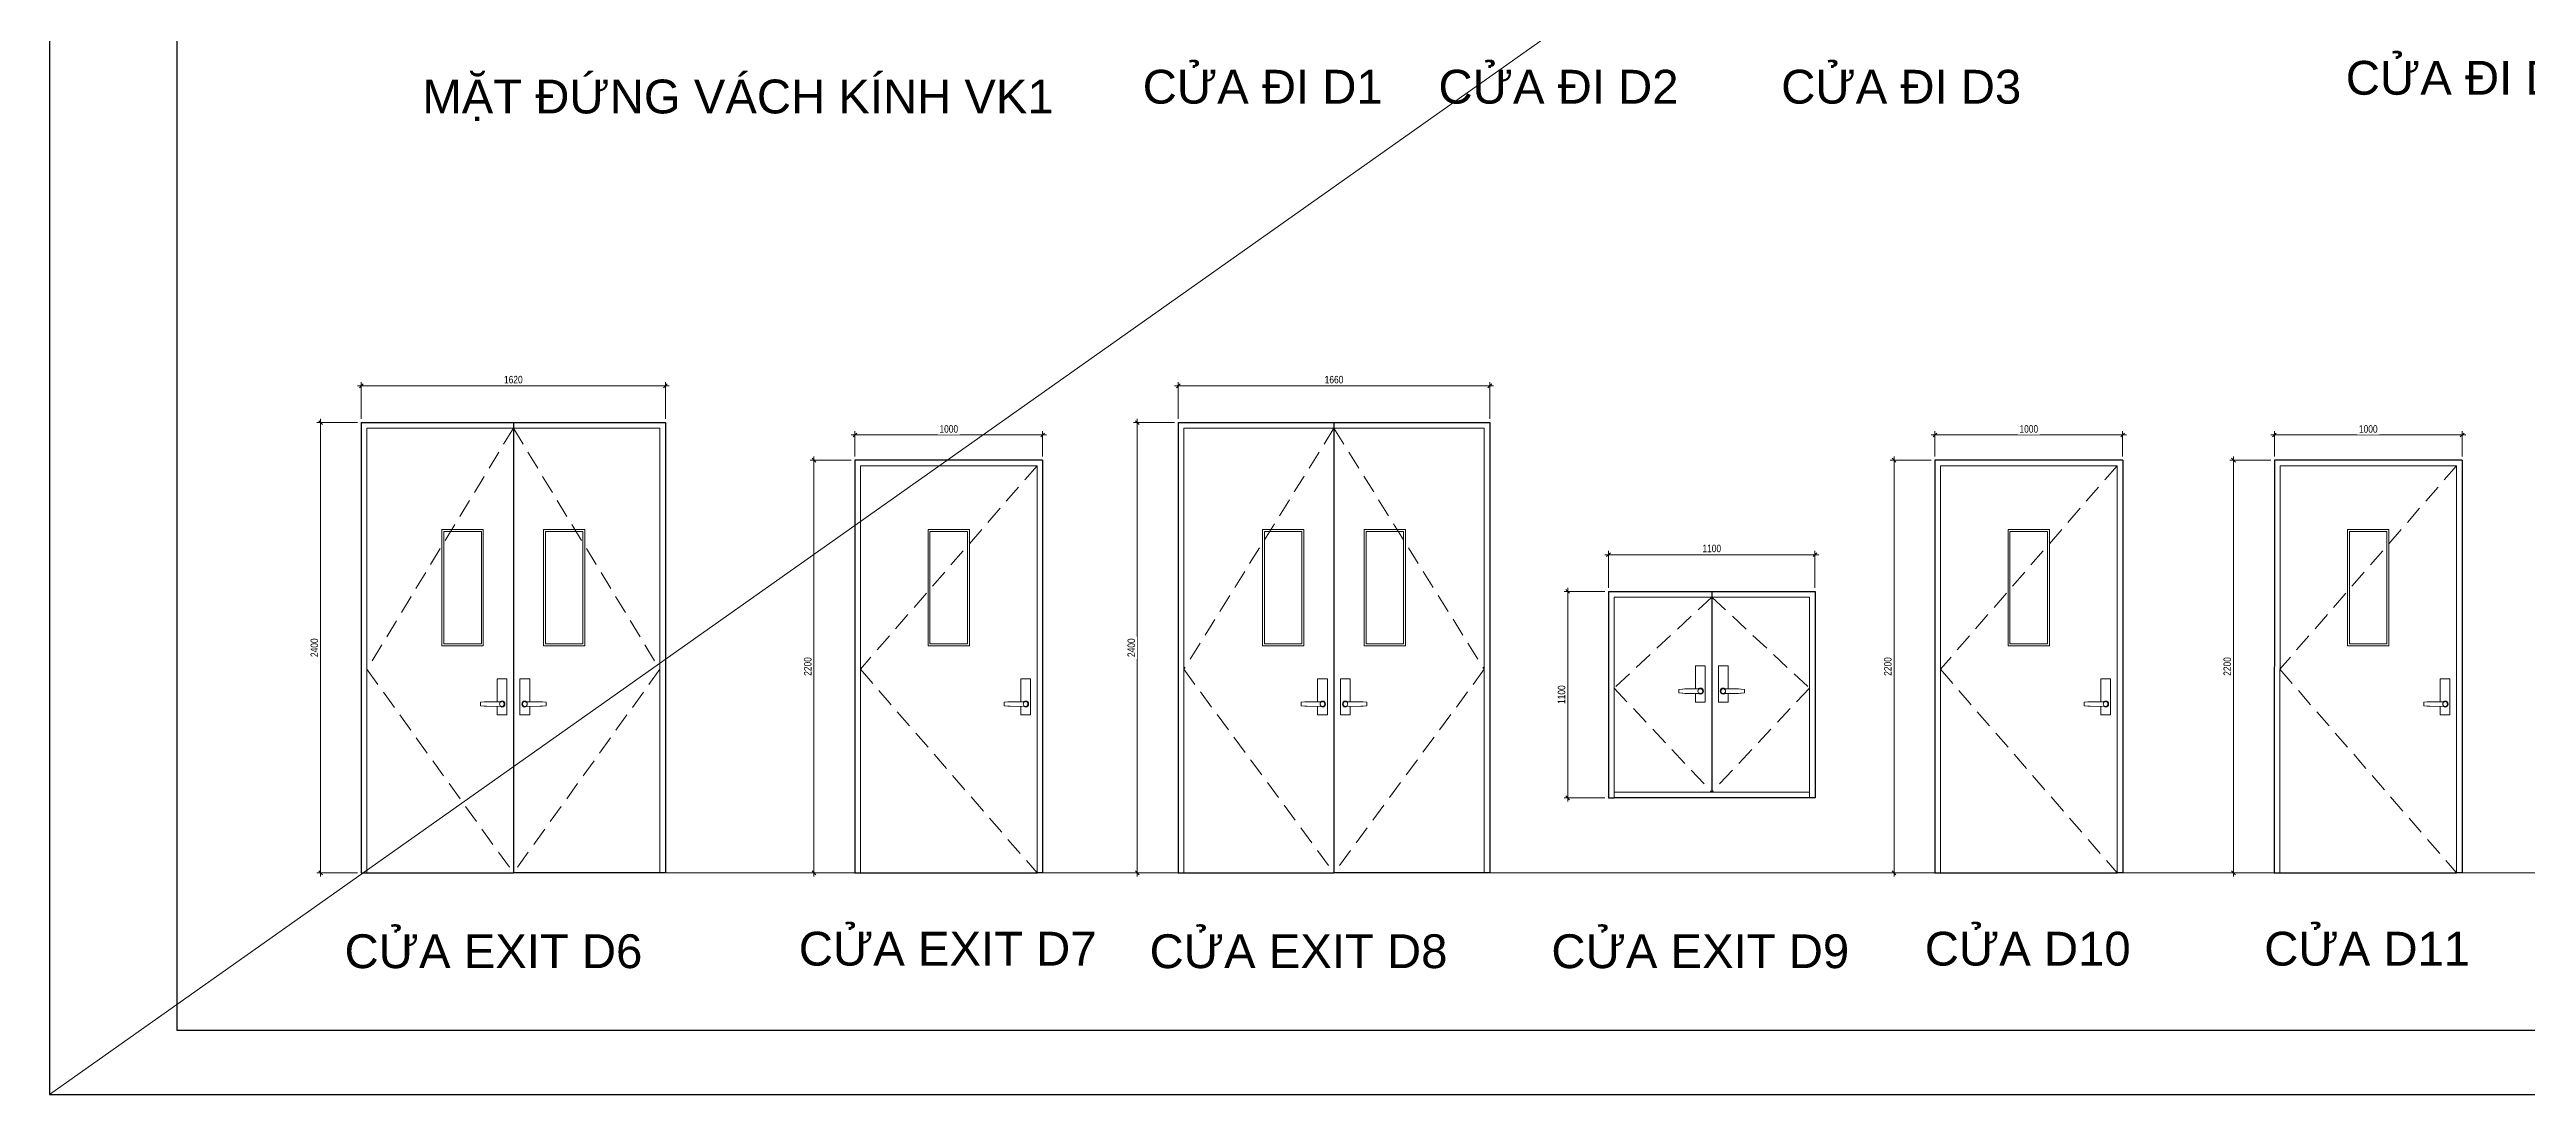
# Model space of a CAD drawing. Header units: millimetres. Extents: x 886808 to 1650903, y -1008069 to 230892.
# Drawn here: x 1610722 to 1637114, y -188884 to -177743 of the extents above; entities that cross this region are included whole.
import ezdxf

# ---------------------------------------------------------------- set-up
doc = ezdxf.new("R2010")
doc.units = ezdxf.units.MM
doc.linetypes.add('DASHED', pattern=[0.75, 0.5, -0.25])
doc.layers.get('0').update_dxf_attribs({"lineweight": 0})
for name, color, linetype, lineweight in [('03- Net Cua- 153', 153, 'Continuous', 9), ('06- Dim- 250', 250, 'Continuous', 0), ('0___TUONG XAY MOI', 10, 'Continuous', 40), ('A-Wall', 113, 'Continuous', 30), ('A_Dim', 8, 'Continuous', 5), ('DIM-EW', 142, 'Continuous', 5), ('I-FURN', 252, 'Continuous', 5), ('Q - TEN PHONG', 7, 'Continuous', 18)]:
    doc.layers.add(name, color=color, linetype=linetype, lineweight=lineweight)
doc.styles.add('DAT', font='')
doc.styles.add('E1-R-0.8', font='arial.ttf', dxfattribs={"width": 0.8})
doc.styles.get('DAT').set_extended_font_data('VNI-Helve')
doc.dimstyles.new('EWS-1', dxfattribs={"dimtxt": 2, "dimasz": 1, "dimexe": 1, "dimexo": 1, "dimgap": 1.5, "dimtad": 1, "dimdec": 1, "dimzin": 9, "dimtxsty": 'E1-R-0.8', "dimblk": 'OBLIQUE', "dimcen": 1, "dimdle": 1, "dimclrd": 8, "dimclre": 8, "dimclrt": 256, "dimadec": 0, "dimazin": 2, "dimtfac": 1, "dimtdec": 1, "dimtix": 1, "dimtmove": 2, "dimatfit": 3, "dimfxl": 0, "dimtolj": 1, "dimlwd": 9, "dimlwe": 9, "dimarcsym": 0})

# ---------------------------------------------------------------- blocks, each defined once
blk = doc.blocks.new('ÈGERGER')
at = {"layer": 'A-Wall', "linetype": 'Continuous', "transparency": 33554636}
for p, q in [((-179936, -883772), (-179936, -849840)), ((-132098, -883772), (-179936, -883772))]:
    blk.add_line(p, q, dxfattribs=at)
at = {"layer": 'Defpoints', "transparency": 33554636}
blk.add_lwpolyline([(-181644, -884626), (-131244, -884626), (-131244, -848986), (-181644, -848986)], close=True, dxfattribs=at)
blk = doc.blocks.new('_Oblique')
at = {"color": 0, "linetype": 'ByBlock', "lineweight": -2}
blk.add_line((-0.5, -0.5), (0.5, 0.5), dxfattribs=at)
blk = doc.blocks.new('*D933')
at = {"layer": 'Defpoints', "color": 0, "transparency": 16777216}
for p in [(65, 2420), (282, 2420), (282, 20)]:
    blk.add_point(p, dxfattribs=at)
at = {"layer": 'DIM-EW', "color": 8, "lineweight": 9, "transparency": 16777216}
for p, q in [((262, 2420), (45, 2420)), ((65, 0), (65, 2440)), ((262, 20), (45, 20))]:
    blk.add_line(p, q, dxfattribs=at)
at = {"layer": 'DIM-EW', "color": 8, "lineweight": 9, "transparency": 16777216, "xscale": 20, "yscale": 20, "zscale": 20}
for p, rotation in [((65, 2420), 90), ((65, 20), 270)]:
    blk.add_blockref('_Oblique', p, dxfattribs=dict(at, rotation=rotation))
at = {"layer": 'DIM-EW', "transparency": 16777216, "insert": (32, 1220), "char_height": 40, "attachment_point": 5, "rotation": 90, "style": 'E1-R-0.8', "bg_fill": 3, "box_fill_scale": 1.25, "bg_fill_color": 256, "bg_fill_true_color": 13158600, "bg_fill_transparency": 0}
blk.add_mtext('\\A1;2400', dxfattribs=at)
blk = doc.blocks.new('*D934')
at = {"layer": 'Defpoints', "color": 0, "transparency": 16777216}
for p in [(1902, 2616), (282, 2420), (1902, 2420)]:
    blk.add_point(p, dxfattribs=at)
at = {"layer": 'DIM-EW', "color": 8, "lineweight": 9, "transparency": 16777216}
for p, q in [((262, 2616), (1922, 2616)), ((282, 2440), (282, 2636)), ((1902, 2440), (1902, 2636))]:
    blk.add_line(p, q, dxfattribs=at)
at = {"layer": 'DIM-EW', "color": 8, "lineweight": 9, "transparency": 16777216, "xscale": 20, "yscale": 20, "zscale": 20, "rotation": 180}
blk.add_blockref('_Oblique', (282, 2616), dxfattribs=at)
at = {"layer": 'DIM-EW', "color": 8, "lineweight": 9, "transparency": 16777216, "xscale": 20, "yscale": 20, "zscale": 20}
blk.add_blockref('_Oblique', (1902, 2616), dxfattribs=at)
at = {"layer": 'DIM-EW', "transparency": 16777216, "insert": (1092, 2649), "char_height": 40, "attachment_point": 5, "style": 'E1-R-0.8', "bg_fill": 3, "box_fill_scale": 1.25, "bg_fill_color": 256, "bg_fill_true_color": 13158600, "bg_fill_transparency": 0}
blk.add_mtext('\\A1;1620', dxfattribs=at)
blk = doc.blocks.new('*D931')
at = {"layer": 'Defpoints', "color": 0, "transparency": 16777216}
for p in [(65, 2220), (283, 2220), (282, 20)]:
    blk.add_point(p, dxfattribs=at)
at = {"layer": 'DIM-EW', "color": 8, "lineweight": 9, "transparency": 16777216}
for p, q in [((263, 2220), (45, 2220)), ((65, 0), (65, 2240)), ((262, 20), (45, 20))]:
    blk.add_line(p, q, dxfattribs=at)
at = {"layer": 'DIM-EW', "color": 8, "lineweight": 9, "transparency": 16777216, "xscale": 20, "yscale": 20, "zscale": 20}
for p, rotation in [((65, 2220), 90), ((65, 20), 270)]:
    blk.add_blockref('_Oblique', p, dxfattribs=dict(at, rotation=rotation))
at = {"layer": 'DIM-EW', "transparency": 16777216, "insert": (32, 1120), "char_height": 40, "attachment_point": 5, "rotation": 90, "style": 'E1-R-0.8', "bg_fill": 3, "box_fill_scale": 1.25, "bg_fill_color": 256, "bg_fill_true_color": 13158600, "bg_fill_transparency": 0}
blk.add_mtext('\\A1;2200', dxfattribs=at)
blk = doc.blocks.new('*D932')
at = {"layer": 'Defpoints', "color": 0, "transparency": 16777216}
for p in [(1283, 2354), (283, 2220), (1283, 2220)]:
    blk.add_point(p, dxfattribs=at)
at = {"layer": 'DIM-EW', "color": 8, "lineweight": 9, "transparency": 16777216}
for p, q in [((263, 2354), (1303, 2354)), ((283, 2240), (283, 2374)), ((1283, 2240), (1283, 2374))]:
    blk.add_line(p, q, dxfattribs=at)
at = {"layer": 'DIM-EW', "color": 8, "lineweight": 9, "transparency": 16777216, "xscale": 20, "yscale": 20, "zscale": 20, "rotation": 180}
blk.add_blockref('_Oblique', (283, 2354), dxfattribs=at)
at = {"layer": 'DIM-EW', "color": 8, "lineweight": 9, "transparency": 16777216, "xscale": 20, "yscale": 20, "zscale": 20}
blk.add_blockref('_Oblique', (1283, 2354), dxfattribs=at)
at = {"layer": 'DIM-EW', "transparency": 16777216, "insert": (783, 2386), "char_height": 40, "attachment_point": 5, "style": 'E1-R-0.8', "bg_fill": 3, "box_fill_scale": 1.25, "bg_fill_color": 256, "bg_fill_true_color": 13158600, "bg_fill_transparency": 0}
blk.add_mtext('\\A1;1000', dxfattribs=at)
blk = doc.blocks.new('*D935')
at = {"layer": 'Defpoints', "color": 0, "transparency": 16777216}
for p in [(1803832, -135334), (1804050, -135334), (1804050, -137734)]:
    blk.add_point(p, dxfattribs=at)
at = {"layer": 'DIM-EW', "color": 8, "lineweight": 9, "transparency": 16777216}
for p, q in [((1804030, -135334), (1803812, -135334)), ((1803832, -137754), (1803832, -135314)), ((1804030, -137734), (1803812, -137734))]:
    blk.add_line(p, q, dxfattribs=at)
at = {"layer": 'DIM-EW', "color": 8, "lineweight": 9, "transparency": 16777216, "xscale": 20, "yscale": 20, "zscale": 20}
for p, rotation in [((1803832, -135334), 90), ((1803832, -137734), 270)]:
    blk.add_blockref('_Oblique', p, dxfattribs=dict(at, rotation=rotation))
at = {"layer": 'DIM-EW', "transparency": 16777216, "insert": (1803800, -136534), "char_height": 40, "attachment_point": 5, "rotation": 90, "style": 'E1-R-0.8', "bg_fill": 3, "box_fill_scale": 1.25, "bg_fill_color": 256, "bg_fill_true_color": 13158600, "bg_fill_transparency": 0}
blk.add_mtext('\\A1;2400', dxfattribs=at)
blk = doc.blocks.new('*D936')
at = {"layer": 'Defpoints', "color": 0, "transparency": 16777216}
for p in [(1805710, -135138), (1804050, -135334), (1805710, -135334)]:
    blk.add_point(p, dxfattribs=at)
at = {"layer": 'DIM-EW', "color": 8, "lineweight": 9, "transparency": 16777216}
for p, q in [((1804050, -135314), (1804050, -135118)), ((1805710, -135314), (1805710, -135118)), ((1804030, -135138), (1805730, -135138))]:
    blk.add_line(p, q, dxfattribs=at)
at = {"layer": 'DIM-EW', "color": 8, "lineweight": 9, "transparency": 16777216, "xscale": 20, "yscale": 20, "zscale": 20, "rotation": 180}
blk.add_blockref('_Oblique', (1804050, -135138), dxfattribs=at)
at = {"layer": 'DIM-EW', "color": 8, "lineweight": 9, "transparency": 16777216, "xscale": 20, "yscale": 20, "zscale": 20}
blk.add_blockref('_Oblique', (1805710, -135138), dxfattribs=at)
at = {"layer": 'DIM-EW', "transparency": 16777216, "insert": (1804880, -135105), "char_height": 40, "attachment_point": 5, "style": 'E1-R-0.8', "bg_fill": 3, "box_fill_scale": 1.25, "bg_fill_color": 256, "bg_fill_true_color": 13158600, "bg_fill_transparency": 0}
blk.add_mtext('\\A1;1660', dxfattribs=at)
blk = doc.blocks.new('*D1026')
at = {"layer": 'Defpoints', "color": 0, "transparency": 16777216}
for p in [(115, 1120), (332, 1120), (332, 20)]:
    blk.add_point(p, dxfattribs=at)
at = {"layer": 'DIM-EW', "color": 8, "lineweight": 9, "transparency": 16777216}
for p, q in [((312, 1120), (95, 1120)), ((115, 0), (115, 1140)), ((312, 20), (95, 20))]:
    blk.add_line(p, q, dxfattribs=at)
at = {"layer": 'DIM-EW', "color": 8, "lineweight": 9, "transparency": 16777216, "xscale": 20, "yscale": 20, "zscale": 20}
for p, rotation in [((115, 1120), 90), ((115, 20), 270)]:
    blk.add_blockref('_Oblique', p, dxfattribs=dict(at, rotation=rotation))
at = {"layer": 'DIM-EW', "transparency": 16777216, "insert": (82, 570), "char_height": 40, "attachment_point": 5, "rotation": 90, "style": 'E1-R-0.8', "bg_fill": 3, "box_fill_scale": 1.25, "bg_fill_color": 256, "bg_fill_true_color": 13158600, "bg_fill_transparency": 0}
blk.add_mtext('\\A1;1100', dxfattribs=at)
blk = doc.blocks.new('*D1027')
at = {"layer": 'Defpoints', "color": 0, "transparency": 16777216}
for p in [(1432, 1316), (332, 1120), (1432, 1120)]:
    blk.add_point(p, dxfattribs=at)
at = {"layer": 'DIM-EW', "color": 8, "lineweight": 9, "transparency": 16777216}
for p, q in [((332, 1140), (332, 1336)), ((1432, 1140), (1432, 1336)), ((312, 1316), (1452, 1316))]:
    blk.add_line(p, q, dxfattribs=at)
at = {"layer": 'DIM-EW', "color": 8, "lineweight": 9, "transparency": 16777216, "xscale": 20, "yscale": 20, "zscale": 20, "rotation": 180}
blk.add_blockref('_Oblique', (332, 1316), dxfattribs=at)
at = {"layer": 'DIM-EW', "color": 8, "lineweight": 9, "transparency": 16777216, "xscale": 20, "yscale": 20, "zscale": 20}
blk.add_blockref('_Oblique', (1432, 1316), dxfattribs=at)
at = {"layer": 'DIM-EW', "transparency": 16777216, "insert": (882, 1349), "char_height": 40, "attachment_point": 5, "style": 'E1-R-0.8', "bg_fill": 3, "box_fill_scale": 1.25, "bg_fill_color": 256, "bg_fill_true_color": 13158600, "bg_fill_transparency": 0}
blk.add_mtext('\\A1;1100', dxfattribs=at)
blk = doc.blocks.new('A$C6CEB529D')
at = {"layer": '03- Net Cua- 153', "linetype": 'Continuous', "transparency": 33554636}
for p, q in [((312.1, 20), (312.1, 2390)), ((1092.2, 2390), (312.1, 2390)), ((1092.2, 20), (1092.2, 2390)), ((1092.2, 20), (1092.2, 2390)), ((931.6, 1850), (711.6, 1850)), ((711.6, 1850), (711.6, 1230)), ((931.6, 1230), (931.6, 1850)), ((1252.8, 1230), (1252.8, 1850)), ((1252.8, 1850), (1472.8, 1850)), ((1472.8, 1850), (1472.8, 1230)), ((721.6, 1240), (721.6, 1840)), ((721.6, 1840), (921.6, 1840)), ((921.6, 1840), (921.6, 1240)), ((1462.8, 1840), (1262.8, 1840)), ((1262.8, 1840), (1262.8, 1240)), ((1462.8, 1240), (1462.8, 1840)), ((711.6, 1230), (931.6, 1230)), ((921.6, 1240), (721.6, 1240)), ((1472.8, 1230), (1252.8, 1230)), ((1262.8, 1240), (1462.8, 1240)), ((917.2, 929.2), (917.2, 910.8)), ((917.2, 929.2), (917.2, 929.2)), ((917.2, 929.2), (917.2, 929.2)), ((936.5, 930.9), (917.3, 929.2)), ((949.4, 932), (937.6, 931)), ((986.7, 932.4), (949.4, 932)), ((986.7, 932.4), (1031.2, 932.4)), ((1057.2, 1054.5), (1005.2, 1054.5)), ((1005.2, 1054.5), (1005.2, 932.1)), ((1031.2, 931.7), (1031.2, 932.4)), ((1057.2, 861.7), (1057.2, 1054.5)), ((1127.2, 1054.5), (1179.2, 1054.5)), ((1127.2, 861.7), (1127.2, 1054.5)), ((1197.8, 932.4), (1153.2, 932.4)), ((1153.2, 931.7), (1153.2, 932.4)), ((1179.2, 1054.5), (1179.2, 932.1)), ((1197.8, 932.4), (1235, 932)), ((1235, 932), (1246.9, 931)), ((1247.9, 930.9), (1267.2, 929.2)), ((1267.3, 929.2), (1267.2, 929.2)), ((1267.3, 929.2), (1267.3, 910.8)), ((1267.3, 929.2), (1267.3, 929.2)), ((917.2, 910.8), (917.2, 910.8)), ((917.2, 910.8), (917.2, 910.8)), ((917.3, 910.8), (936.5, 909.1)), ((937.6, 909), (949.4, 908)), ((949.4, 908), (1031.2, 907.1)), ((1005.2, 907.4), (1005.2, 861.7)), ((1005.2, 861.7), (1057.2, 861.7)), ((1031.2, 907.1), (1031.2, 908.3)), ((1179.2, 861.7), (1127.2, 861.7)), ((1153.2, 907.1), (1153.2, 908.3)), ((1235, 908), (1153.2, 907.1)), ((1179.2, 907.4), (1179.2, 861.7)), ((1246.9, 909), (1235, 908)), ((1267.2, 910.8), (1247.9, 909.1)), ((1267.2, 910.8), (1267.3, 910.8)), ((1267.3, 910.8), (1267.3, 910.8))]:
    blk.add_line(p, q, dxfattribs=at)
for points in [[(937.6, 931), (937.3, 930.9), (937.1, 930.9), (936.8, 930.9), (936.6, 930.9), (936.5, 930.9)], [(1246.9, 931), (1247.1, 930.9), (1247.4, 930.9), (1247.6, 930.9), (1247.8, 930.9), (1247.9, 930.9)], [(936.5, 909.1), (936.6, 909.1), (936.8, 909.1), (937.1, 909.1), (937.3, 909.1), (937.6, 909)], [(1247.9, 909.1), (1247.8, 909.1), (1247.6, 909.1), (1247.4, 909.1), (1247.1, 909.1), (1246.9, 909)]]:
    blk.add_lwpolyline(points, dxfattribs=at)
for centre, radius, start, end in [((1031.2, 920), 12.8, 0, 180), ((1031.2, 920), 16, 90, 124.83088), ((1031.2, 920), 14.7, 90, 113.94263), ((1031.2, 920), 14.7, 0, 113.94263), ((1031.2, 920), 16, 270, 90), ((1031.2, 920), 14.7, 270, 90), ((1153.2, 920), 16, 90, 270), ((1153.2, 920), 14.7, 90, 270), ((1153.2, 920), 14.7, 66.05737, 180), ((1153.2, 920), 12.8, 0, 180), ((1153.2, 920), 16, 55.16912, 90), ((1153.2, 920), 14.7, 66.05737, 90), ((1031.2, 920), 12.8, 180, 0), ((1031.2, 920), 16, 238.95846, 270), ((1031.2, 920), 14.7, 250.56942, 0), ((1031.2, 920), 14.7, 250.56942, 270), ((1153.2, 920), 14.7, 180, 289.43058), ((1153.2, 920), 12.8, 180, 0), ((1153.2, 920), 16, 270, 301.04154), ((1153.2, 920), 14.7, 270, 289.43058)]:
    blk.add_arc(centre, radius, start, end, dxfattribs=at)
at = {"layer": '06- Dim- 250', "linetype": 'DASHED', "ltscale": 200, "transparency": 33554636}
for p, q in [((1092.2, 2390), (312.1, 1105)), ((312.1, 1105), (1092.2, 20)), ((1872.4, 1105), (1092.2, 20))]:
    blk.add_line(p, q, dxfattribs=at)
at = {"layer": 'A-Wall', "transparency": 33554636}
for p, q in [((282.1, 2420), (282.1, 20)), ((1092.2, 2420), (1092.2, 20)), ((282.1, 20), (312.1, 20)), ((312.1, 20), (1092.2, 20)), ((1092.2, 20), (1092.2, 20)), ((1092.2, 20), (1092.2, 20)), ((1092.2, 20), (1092.2, 20)), ((1872.4, 20), (1092.2, 20)), ((1092.2, 20), (1092.2, 20)), ((1902.4, 20), (1872.4, 20))]:
    blk.add_line(p, q, dxfattribs=at)
at = {"layer": 'DIM-EW', "transparency": 33554636}
dim = blk.add_linear_dim(base=(64.6, 2420), p1=(282.1, 20), p2=(282.1, 2420), angle=90, dimstyle='EWS-1', override={"dimscale": 20, "dimgap": 0.6, "dimdec": 0, "dimtdec": 0, "dimtfill": 1}, dxfattribs=at)
dim.commit()
dim.dimension.update_dxf_attribs({"geometry": '*D933', "text_midpoint": (32.2, 1220)})
dim = blk.add_linear_dim(base=(1902.4, 2616.4), p1=(282.1, 2420), p2=(1902.4, 2420), dimstyle='EWS-1', override={"dimscale": 20, "dimgap": 0.6, "dimdec": 0, "dimtdec": 0, "dimtfill": 1}, dxfattribs=at)
dim.commit()
dim.dimension.update_dxf_attribs({"geometry": '*D934', "text_midpoint": (1092.2, 2648.8)})
at = {"layer": '03- Net Cua- 153', "linetype": 'Continuous', "transparency": 33554636}
for p, q in [((1092.2, 20), (1092.2, 2390)), ((1092.2, 20), (1092.2, 2390)), ((1092.2, 2390), (1872.4, 2390)), ((1872.4, 20), (1872.4, 2390))]:
    blk.add_line(p, q, dxfattribs=at)
at = {"layer": '06- Dim- 250', "linetype": 'DASHED', "ltscale": 200, "transparency": 33554636}
blk.add_line((1092.2, 2390), (1872.4, 1105), dxfattribs=at)
at = {"layer": 'A-Wall', "transparency": 33554636}
for p, q in [((282.1, 2420), (1902.4, 2420)), ((1092.2, 2420), (1092.2, 20)), ((1902.4, 2420), (1902.4, 20))]:
    blk.add_line(p, q, dxfattribs=at)
blk = doc.blocks.new('A$C648A72F3')
at = {"layer": '03- Net Cua- 153', "linetype": 'Continuous', "transparency": 33554636}
for p, q in [((312.1, 20), (313.1, 2190)), ((1253.2, 2190), (313.1, 2190)), ((1253.2, 20), (1253.2, 2190)), ((1253.2, 20), (1253.2, 2190)), ((892.6, 1850), (672.6, 1850)), ((672.6, 1850), (672.6, 1230)), ((892.6, 1230), (892.6, 1850)), ((682.6, 1240), (682.6, 1840)), ((682.6, 1840), (882.6, 1840)), ((882.6, 1840), (882.6, 1240)), ((672.6, 1230), (892.6, 1230)), ((882.6, 1240), (682.6, 1240)), ((1078.2, 929.2), (1078.2, 910.8)), ((1078.2, 929.2), (1078.2, 929.2)), ((1078.2, 929.2), (1078.2, 929.2)), ((1097.5, 930.9), (1078.3, 929.2)), ((1110.4, 932), (1098.6, 931)), ((1147.7, 932.4), (1110.4, 932)), ((1147.7, 932.4), (1192.2, 932.4)), ((1218.2, 1054.5), (1166.2, 1054.5)), ((1166.2, 1054.5), (1166.2, 932.1)), ((1192.2, 931.7), (1192.2, 932.4)), ((1218.2, 861.7), (1218.2, 1054.5)), ((1078.2, 910.8), (1078.2, 910.8)), ((1078.2, 910.8), (1078.2, 910.8)), ((1078.3, 910.8), (1097.5, 909.1)), ((1098.6, 909), (1110.4, 908)), ((1110.4, 908), (1192.2, 907.1)), ((1166.2, 907.4), (1166.2, 861.7)), ((1166.2, 861.7), (1218.2, 861.7)), ((1192.2, 907.1), (1192.2, 908.3))]:
    blk.add_line(p, q, dxfattribs=at)
for points in [[(1098.6, 931), (1098.3, 930.9), (1098.1, 930.9), (1097.8, 930.9), (1097.6, 930.9), (1097.5, 930.9)], [(1097.5, 909.1), (1097.6, 909.1), (1097.8, 909.1), (1098.1, 909.1), (1098.3, 909.1), (1098.6, 909)]]:
    blk.add_lwpolyline(points, dxfattribs=at)
for radius, start, end in [(12.8, 0, 180), (16, 90, 124.83088), (14.7, 90, 113.94263), (14.7, 0, 113.94263), (16, 270, 90), (14.7, 270, 90), (12.8, 180, 0), (16, 238.95846, 270), (14.7, 250.56942, 0), (14.7, 250.56942, 270)]:
    blk.add_arc((1192.2, 920), radius, start, end, dxfattribs=at)
at = {"layer": '06- Dim- 250', "linetype": 'DASHED', "ltscale": 200, "transparency": 33554636}
for p, q in [((1253.2, 2190), (312.1, 1105)), ((312.1, 1105), (1253.2, 20))]:
    blk.add_line(p, q, dxfattribs=at)
at = {"layer": 'A-Wall', "transparency": 33554636}
for p, q in [((283.1, 2220), (282.1, 20)), ((1283.2, 2220), (283.1, 2220)), ((1283.2, 2220), (1283.2, 20)), ((282.1, 20), (312.1, 20)), ((312.1, 20), (1253.2, 20)), ((1253.2, 20), (1253.2, 20)), ((1283.2, 20), (1253.2, 20))]:
    blk.add_line(p, q, dxfattribs=at)
at = {"layer": 'DIM-EW', "transparency": 33554636}
dim = blk.add_linear_dim(base=(64.6, 2220), p1=(282.1, 20), p2=(283.1, 2220), angle=90, dimstyle='EWS-1', override={"dimscale": 20, "dimgap": 0.6, "dimdec": 0, "dimtdec": 0, "dimtfill": 1}, dxfattribs=at)
dim.commit()
dim.dimension.update_dxf_attribs({"geometry": '*D931', "text_midpoint": (32.2, 1120)})
dim = blk.add_linear_dim(base=(1283.2, 2353.8), p1=(283.1, 2220), p2=(1283.2, 2220), dimstyle='EWS-1', override={"dimscale": 20, "dimgap": 0.6, "dimdec": 0, "dimtdec": 0, "dimtfill": 1}, dxfattribs=at)
dim.commit()
dim.dimension.update_dxf_attribs({"geometry": '*D932', "text_midpoint": (783.1, 2386.2)})
blk = doc.blocks.new('A$C5AA316C8')
at = {"layer": '03- Net Cua- 153', "linetype": 'Continuous', "transparency": 33554636}
for p, q in [((312.1, 20), (312.1, 2390)), ((1112.2, 2390), (312.1, 2390)), ((1112.2, 20), (1112.2, 2390)), ((1112.2, 20), (1112.2, 2390)), ((951.6, 1850), (731.6, 1850)), ((731.6, 1850), (731.6, 1230)), ((951.6, 1230), (951.6, 1850)), ((1272.8, 1230), (1272.8, 1850)), ((1272.8, 1850), (1492.8, 1850)), ((1492.8, 1850), (1492.8, 1230)), ((741.6, 1240), (741.6, 1840)), ((741.6, 1840), (941.6, 1840)), ((941.6, 1840), (941.6, 1240)), ((1482.8, 1840), (1282.8, 1840)), ((1282.8, 1840), (1282.8, 1240)), ((1482.8, 1240), (1482.8, 1840)), ((731.6, 1230), (951.6, 1230)), ((941.6, 1240), (741.6, 1240)), ((1492.8, 1230), (1272.8, 1230)), ((1282.8, 1240), (1482.8, 1240)), ((937.2, 929.2), (937.2, 910.8)), ((937.2, 929.2), (937.2, 929.2)), ((937.2, 929.2), (937.2, 929.2)), ((956.5, 930.9), (937.3, 929.2)), ((969.4, 932), (957.6, 931)), ((1006.7, 932.4), (969.4, 932)), ((1006.7, 932.4), (1051.2, 932.4)), ((1077.2, 1054.5), (1025.2, 1054.5)), ((1025.2, 1054.5), (1025.2, 932.1)), ((1051.2, 931.7), (1051.2, 932.4)), ((1077.2, 861.7), (1077.2, 1054.5)), ((1147.2, 1054.5), (1199.2, 1054.5)), ((1147.2, 861.7), (1147.2, 1054.5)), ((1217.8, 932.4), (1173.2, 932.4)), ((1173.2, 931.7), (1173.2, 932.4)), ((1199.2, 1054.5), (1199.2, 932.1)), ((1217.8, 932.4), (1255, 932)), ((1255, 932), (1266.8, 931)), ((1267.9, 930.9), (1287.2, 929.2)), ((1287.3, 929.2), (1287.2, 929.2)), ((1287.3, 929.2), (1287.3, 910.8)), ((1287.3, 929.2), (1287.3, 929.2)), ((937.2, 910.8), (937.2, 910.8)), ((937.2, 910.8), (937.2, 910.8)), ((937.3, 910.8), (956.5, 909.1)), ((957.6, 909), (969.4, 908)), ((969.4, 908), (1051.2, 907.1)), ((1025.2, 907.4), (1025.2, 861.7)), ((1025.2, 861.7), (1077.2, 861.7)), ((1051.2, 907.1), (1051.2, 908.3)), ((1199.2, 861.7), (1147.2, 861.7)), ((1173.2, 907.1), (1173.2, 908.3)), ((1255, 908), (1173.2, 907.1)), ((1199.2, 907.4), (1199.2, 861.7)), ((1266.8, 909), (1255, 908)), ((1287.2, 910.8), (1267.9, 909.1)), ((1287.2, 910.8), (1287.3, 910.8)), ((1287.3, 910.8), (1287.3, 910.8))]:
    blk.add_line(p, q, dxfattribs=at)
for points in [[(957.6, 931), (957.3, 930.9), (957.1, 930.9), (956.8, 930.9), (956.6, 930.9), (956.5, 930.9)], [(1266.8, 931), (1267.1, 930.9), (1267.4, 930.9), (1267.6, 930.9), (1267.8, 930.9), (1267.9, 930.9)], [(956.5, 909.1), (956.6, 909.1), (956.8, 909.1), (957.1, 909.1), (957.3, 909.1), (957.6, 909)], [(1267.9, 909.1), (1267.8, 909.1), (1267.6, 909.1), (1267.4, 909.1), (1267.1, 909.1), (1266.8, 909)]]:
    blk.add_lwpolyline(points, dxfattribs=at)
for centre, radius, start, end in [((1051.2, 920), 12.8, 0, 180), ((1051.2, 920), 16, 90, 124.83088), ((1051.2, 920), 14.7, 90, 113.94263), ((1051.2, 920), 14.7, 0, 113.94263), ((1051.2, 920), 16, 270, 90), ((1051.2, 920), 14.7, 270, 90), ((1173.2, 920), 16, 90, 270), ((1173.2, 920), 14.7, 90, 270), ((1173.2, 920), 14.7, 66.05737, 180), ((1173.2, 920), 12.8, 0, 180), ((1173.2, 920), 16, 55.16912, 90), ((1173.2, 920), 14.7, 66.05737, 90), ((1051.2, 920), 12.8, 180, 0), ((1051.2, 920), 16, 238.95846, 270), ((1051.2, 920), 14.7, 250.56942, 0), ((1051.2, 920), 14.7, 250.56942, 270), ((1173.2, 920), 14.7, 180, 289.43058), ((1173.2, 920), 12.8, 180, 0), ((1173.2, 920), 16, 270, 301.04154), ((1173.2, 920), 14.7, 270, 289.43058)]:
    blk.add_arc(centre, radius, start, end, dxfattribs=at)
at = {"layer": '06- Dim- 250', "linetype": 'DASHED', "ltscale": 200, "transparency": 33554636}
for p, q in [((1112.2, 2390), (312.1, 1105)), ((312.1, 1105), (1112.2, 20)), ((1912.4, 1105), (1112.2, 20))]:
    blk.add_line(p, q, dxfattribs=at)
at = {"layer": 'A-Wall', "transparency": 33554636}
for p, q in [((282.1, 2420), (282.1, 20)), ((1112.2, 2420), (1112.2, 20)), ((282.1, 20), (312.1, 20)), ((312.1, 20), (1112.2, 20)), ((1112.2, 20), (1112.2, 20)), ((1112.2, 20), (1112.2, 20)), ((1112.2, 20), (1112.2, 20)), ((1912.4, 20), (1112.2, 20)), ((1112.2, 20), (1112.2, 20)), ((1942.4, 20), (1912.4, 20))]:
    blk.add_line(p, q, dxfattribs=at)
at = {"layer": 'DIM-EW', "transparency": 33554636}
dim = blk.add_linear_dim(base=(64.6, 2420), p1=(282.1, 20), p2=(282.1, 2420), angle=90, dimstyle='EWS-1', override={"dimscale": 20, "dimgap": 0.6, "dimdec": 0, "dimtdec": 0, "dimtfill": 1}, dxfattribs=at)
dim.commit()
dim.dimension.update_dxf_attribs({"geometry": '*D935', "text_midpoint": (32.2, 1220), "insert": (-1803767.7, 137754)})
dim = blk.add_linear_dim(base=(1942.4, 2616.4), p1=(282.1, 2420), p2=(1942.4, 2420), dimstyle='EWS-1', override={"dimscale": 20, "dimgap": 0.6, "dimdec": 0, "dimtdec": 0, "dimtfill": 1}, dxfattribs=at)
dim.commit()
dim.dimension.update_dxf_attribs({"geometry": '*D936', "text_midpoint": (1112.2, 2648.8), "insert": (-1803767.7, 137754)})
at = {"layer": '03- Net Cua- 153', "linetype": 'Continuous', "transparency": 33554636}
for p, q in [((1112.2, 20), (1112.2, 2390)), ((1112.2, 20), (1112.2, 2390)), ((1112.2, 2390), (1912.4, 2390)), ((1912.4, 20), (1912.4, 2390))]:
    blk.add_line(p, q, dxfattribs=at)
at = {"layer": '06- Dim- 250', "linetype": 'DASHED', "ltscale": 200, "transparency": 33554636}
blk.add_line((1112.2, 2390), (1912.4, 1105), dxfattribs=at)
at = {"layer": 'A-Wall', "transparency": 33554636}
for p, q in [((282.1, 2420), (1942.4, 2420)), ((1112.2, 2420), (1112.2, 20)), ((1942.4, 2420), (1942.4, 20))]:
    blk.add_line(p, q, dxfattribs=at)
blk = doc.blocks.new('A$C6FB27B31')
at = {"layer": '03- Net Cua- 153', "linetype": 'Continuous', "transparency": 33554636}
for p, q in [((362.1, 20), (362.1, 1090)), ((882.2, 1090), (362.1, 1090)), ((882.2, 50), (882.2, 1090)), ((882.2, 50), (882.2, 1090)), ((847.2, 723.3), (795.2, 723.3)), ((795.2, 723.3), (795.2, 600.9)), ((847.2, 530.5), (847.2, 723.3)), ((917.2, 723.3), (969.2, 723.3)), ((917.2, 530.5), (917.2, 723.3)), ((969.2, 723.3), (969.2, 600.9)), ((707.2, 598), (707.2, 579.6)), ((707.2, 598), (707.2, 598)), ((707.2, 598), (707.2, 598)), ((707.2, 579.6), (707.2, 579.6)), ((707.2, 579.6), (707.2, 579.6)), ((726.5, 599.7), (707.3, 598)), ((707.3, 579.6), (726.5, 577.9)), ((739.4, 600.8), (727.6, 599.8)), ((727.6, 577.8), (739.4, 576.8)), ((776.7, 601.2), (739.4, 600.8)), ((739.4, 576.8), (821.2, 575.9)), ((776.7, 601.2), (821.2, 601.2)), ((795.2, 576.2), (795.2, 530.5)), ((795.2, 530.5), (847.2, 530.5)), ((821.2, 600.5), (821.2, 601.2)), ((821.2, 575.9), (821.2, 577.1)), ((969.2, 530.5), (917.2, 530.5)), ((987.8, 601.2), (943.2, 601.2)), ((943.2, 600.5), (943.2, 601.2)), ((943.2, 575.9), (943.2, 577.1)), ((1025, 576.8), (943.2, 575.9)), ((969.2, 576.2), (969.2, 530.5)), ((987.8, 601.2), (1025, 600.8)), ((1025, 600.8), (1036.8, 599.8)), ((1036.8, 577.8), (1025, 576.8)), ((1037.9, 599.7), (1057.2, 598)), ((1057.2, 579.6), (1037.9, 577.9)), ((1057.3, 598), (1057.2, 598)), ((1057.2, 579.6), (1057.3, 579.6)), ((1057.3, 598), (1057.3, 579.6)), ((1057.3, 598), (1057.3, 598)), ((1057.3, 579.6), (1057.3, 579.6)), ((882.2, 50), (1402.4, 50))]:
    blk.add_line(p, q, dxfattribs=at)
for points in [[(727.6, 599.8), (727.3, 599.7), (727.1, 599.7), (726.8, 599.7), (726.6, 599.7), (726.5, 599.7)], [(726.5, 577.9), (726.6, 577.9), (726.8, 577.9), (727.1, 577.9), (727.3, 577.9), (727.6, 577.8)], [(1036.8, 599.8), (1037.1, 599.7), (1037.4, 599.7), (1037.6, 599.7), (1037.8, 599.7), (1037.9, 599.7)], [(1037.9, 577.9), (1037.8, 577.9), (1037.6, 577.9), (1037.4, 577.9), (1037.1, 577.9), (1036.8, 577.8)]]:
    blk.add_lwpolyline(points, dxfattribs=at)
for centre, radius, start, end in [((821.2, 588.8), 12.8, 0, 180), ((821.2, 588.8), 12.8, 180, 0), ((821.2, 588.8), 16, 90, 124.83088), ((821.2, 588.8), 16, 238.95846, 270), ((821.2, 588.8), 14.7, 90, 113.94263), ((821.2, 588.8), 14.7, 0, 113.94263), ((821.2, 588.8), 14.7, 250.56942, 0), ((821.2, 588.8), 14.7, 250.56942, 270), ((821.2, 588.8), 16, 270, 90), ((821.2, 588.8), 14.7, 270, 90), ((943.2, 588.8), 16, 90, 270), ((943.2, 588.8), 14.7, 90, 270), ((943.2, 588.8), 14.7, 66.05737, 180), ((943.2, 588.8), 14.7, 180, 289.43058), ((943.2, 588.8), 12.8, 0, 180), ((943.2, 588.8), 12.8, 180, 0), ((943.2, 588.8), 16, 55.16912, 90), ((943.2, 588.8), 14.7, 66.05737, 90), ((943.2, 588.8), 16, 270, 301.04154), ((943.2, 588.8), 14.7, 270, 289.43058)]:
    blk.add_arc(centre, radius, start, end, dxfattribs=at)
at = {"layer": '06- Dim- 250', "linetype": 'DASHED', "ltscale": 200, "transparency": 33554636}
for p, q in [((882.2, 1090), (362.1, 605)), ((362.1, 605), (882.2, 50)), ((1402.4, 605), (882.2, 50))]:
    blk.add_line(p, q, dxfattribs=at)
at = {"layer": 'A-Wall', "transparency": 33554636}
for p, q in [((332.1, 1120), (332.1, 20)), ((882.2, 1120), (882.2, 50)), ((332.1, 20), (362.1, 20)), ((882.2, 50), (882.2, 50)), ((882.2, 50), (882.2, 50)), ((882.2, 50), (882.2, 50)), ((882.2, 50), (882.2, 50)), ((1432.4, 20), (1402.4, 20))]:
    blk.add_line(p, q, dxfattribs=at)
at = {"layer": 'DIM-EW', "transparency": 33554636}
dim = blk.add_linear_dim(base=(114.6, 1120), p1=(332.1, 20), p2=(332.1, 1120), angle=90, dimstyle='EWS-1', override={"dimscale": 20, "dimgap": 0.6, "dimdec": 0, "dimtdec": 0, "dimtfill": 1}, dxfattribs=at)
dim.commit()
dim.dimension.update_dxf_attribs({"geometry": '*D1026', "text_midpoint": (82.2, 570)})
at = {"layer": '03- Net Cua- 153', "linetype": 'Continuous', "transparency": 33554636}
blk.add_line((882.2, 50), (362.1, 50), dxfattribs=at)
at = {"layer": 'A-Wall', "transparency": 33554636}
blk.add_line((1402.4, 20), (362.1, 20), dxfattribs=at)
at = {"layer": 'DIM-EW', "transparency": 33554636}
dim = blk.add_linear_dim(base=(1432.4, 1316.4), p1=(332.1, 1120), p2=(1432.4, 1120), dimstyle='EWS-1', override={"dimscale": 20, "dimgap": 0.6, "dimdec": 0, "dimtdec": 0, "dimtfill": 1}, dxfattribs=at)
dim.commit()
dim.dimension.update_dxf_attribs({"geometry": '*D1027', "text_midpoint": (882.2, 1348.8)})
at = {"layer": '03- Net Cua- 153', "linetype": 'Continuous', "transparency": 33554636}
for p, q in [((882.2, 50), (882.2, 1090)), ((882.2, 50), (882.2, 1090)), ((882.2, 1090), (1402.4, 1090)), ((1402.4, 20), (1402.4, 1090))]:
    blk.add_line(p, q, dxfattribs=at)
at = {"layer": '06- Dim- 250', "linetype": 'DASHED', "ltscale": 200, "transparency": 33554636}
blk.add_line((882.2, 1090), (1402.4, 605), dxfattribs=at)
at = {"layer": 'A-Wall', "transparency": 33554636}
for p, q in [((332.1, 1120), (1432.4, 1120)), ((882.2, 1120), (882.2, 50)), ((1432.4, 1120), (1432.4, 20))]:
    blk.add_line(p, q, dxfattribs=at)

msp = doc.modelspace()

# ---------------------------------------------------------------- linework, layer by layer
at = {"layer": 'A_Dim', "transparency": 33554636}
msp.add_lwpolyline([(1614935.3, -186520.8), (1642962.9, -186520.8)], dxfattribs=at)

# ---------------------------------------------------------------- block references
at = {"layer": '0___TUONG XAY MOI', "transparency": 33554636, "xscale": 0.7972382581455364, "yscale": 0.7972382581455364, "zscale": 0.7972382581455364}
msp.add_blockref('ÈGERGER', (1755535.8, 516373.7), dxfattribs=at)

# ---------------------------------------------------------------- texts
at = {"layer": 'Q - TEN PHONG', "transparency": 33554636, "char_height": 360.601, "width": 9532.288, "attachment_point": 2, "style": 'DAT'}
for s, insert in [('{\\fArial|b0|i0|c0|p34;CỬA ĐI D1}', (1623648.5, -177959.4)), ('{\\fArial|b0|i0|c0|p34;CỬA ĐI D2}', (1626800.3, -177959.4)), ('{\\fArial|b0|i0|c0|p34;CỬA ĐI D3}', (1630451.8, -177959.4)), ('{\\fArial|b0|i0|c0|p34;CỬA ĐI D4}', (1636467.3, -177864.3)), ('{\\fArial|b0|i0|c0|p34;MẶT ĐỨNG VÁCH KÍNH VK1}', (1618058.1, -178063.7)), ('{\\fArial|b0|i0|c0|p34;CỬA EXIT D6}', (1615452.2, -187176.3)), ('{\\fArial|b0|i0|c0|p34;CỬA EXIT D7}', (1620291.9, -187149.2)), ('{\\fArial|b0|i0|c0|p34;CỬA EXIT D8}', (1624029.9, -187176.3)), ('{\\fArial|b0|i0|c0|p34;CỬA EXIT D9}', (1628310.9, -187176.3)), ('{\\fArial|b0|i0|c0|p34;CỬA D10}', (1631799.6, -187149.2)), ('{\\fArial|b0|i0|c0|p34;CỬA D11}', (1635416.6, -187149.2))]:
    msp.add_mtext(s, dxfattribs=dict(at, insert=insert))

# ---------------------------------------------------------------- next in the draw order: block references
at = {"layer": 'A_Dim', "transparency": 33554636, "xscale": 2, "yscale": 2, "zscale": 2}
for name, p in [('A$C6CEB529D', (1613480, -186560.8)), ('A$C648A72F3', (1618737.5, -186560.8)), ('A$C648A72F3', (1630245.2, -186560.8)), ('A$C648A72F3', (1633862.2, -186560.8)), ('A$C6FB27B31', (1626669, -185760.8))]:
    msp.add_blockref(name, p, dxfattribs=at)
at = {"layer": 'I-FURN', "transparency": 33554636, "xscale": 2, "yscale": 2, "zscale": 2}
msp.add_blockref('A$C5AA316C8', (1622183.6, -186560.8), dxfattribs=at)

# ---------------------------------------------------------------- next in the draw order: linework, layer by layer
at = {"layer": 'A_Dim'}
msp.add_line((1610722.3, -188884), (1650903.1, -160470.4), dxfattribs=at)

doc.saveas('drawing.dxf')
